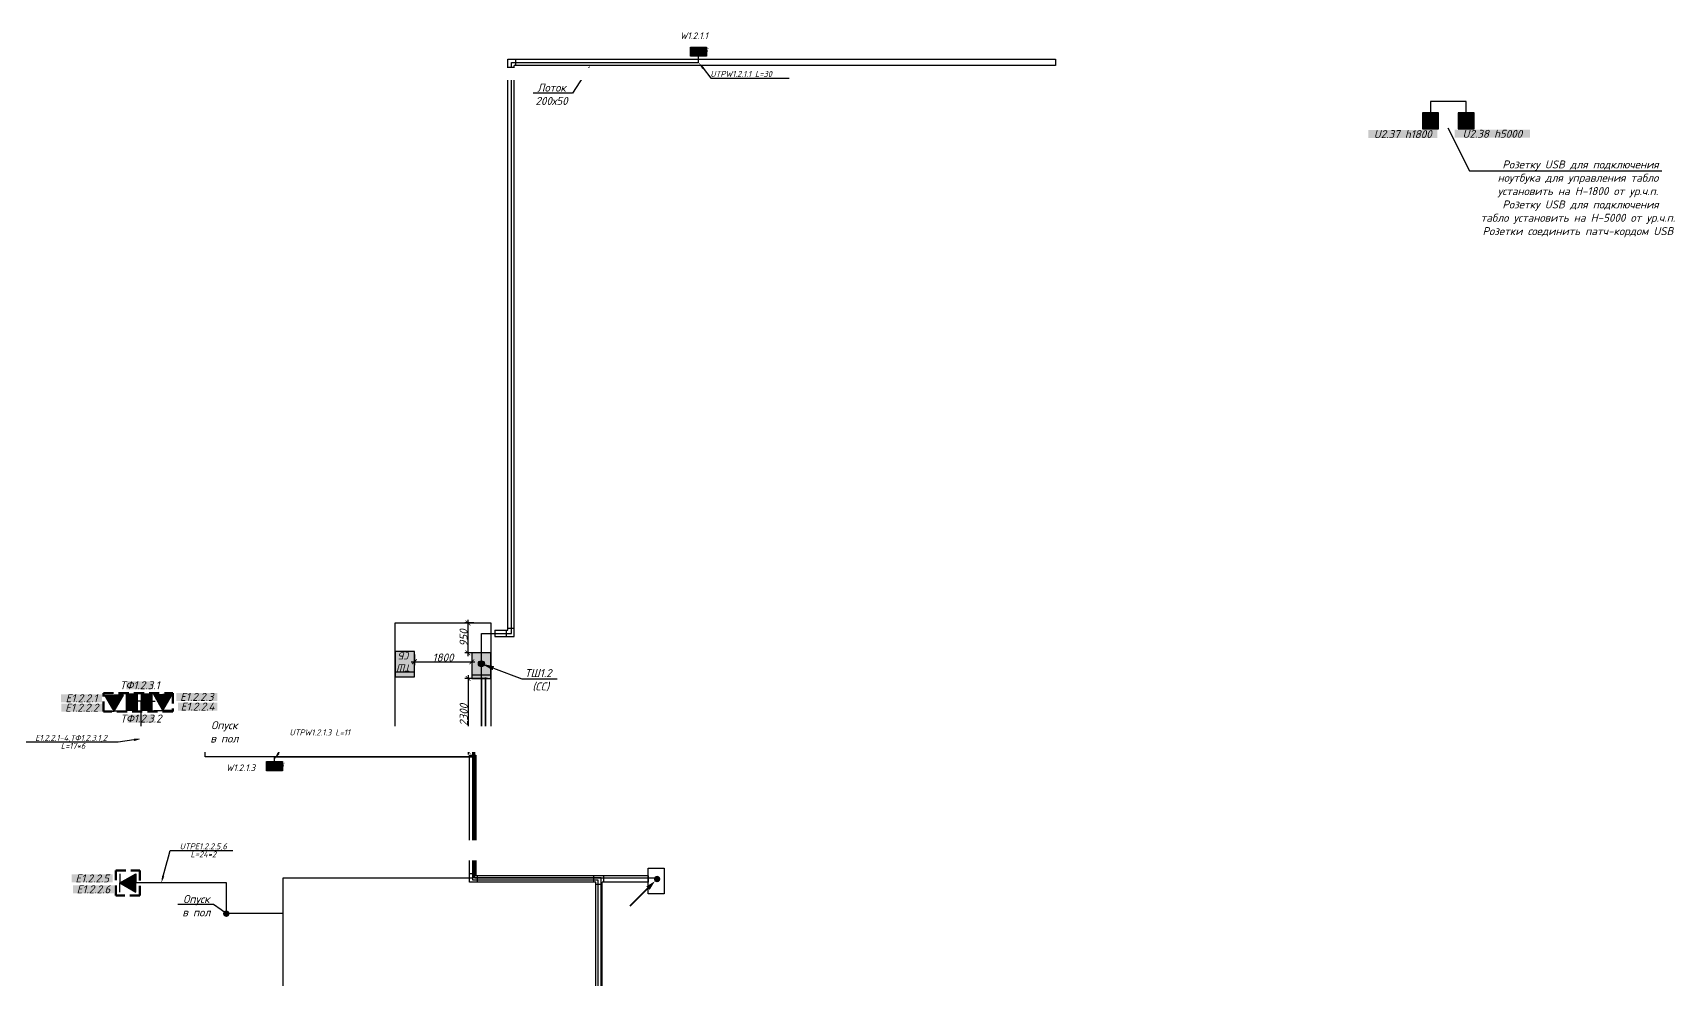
# Model space of a CAD drawing. Extents: x -260425 to 1294666, y -169889 to -2349.
# Drawn here: x 298177 to 348861, y -94385 to -64778 of the extents above; entities that cross this region are included whole.
import ezdxf
from ezdxf import colors
from ezdxf.entities.mleader import LeaderData, LeaderLine
from ezdxf.math import Vec2, Vec3

# ---------------------------------------------------------------- set-up
doc = ezdxf.new("R2010")
doc.units = 0
doc.header["$LTSCALE"] = 100
doc.set_wipeout_variables(frame=1)
doc.header["$PDMODE"] = 1
doc.header["$PDSIZE"] = 200
doc.linetypes.add('HIDDEN2', pattern=[4.7625, 3.175, -1.5875])
doc.layers.get('Defpoints').update_dxf_attribs({"color": 42})
for name, color, linetype, lineweight in [('АП_АСУ_ОсновнаяТолстая', 7, 'Continuous', 30), ('ОС', 5, 'Continuous', 30), ('СКС-РОЗЕТКИ', 7, 'Continuous', 50), ('СС_Выноски', 7, 'Continuous', 15), ('СС_СКК_Лоток', 170, 'Continuous', 30), ('СС_СКС_Кабель', 6, 'Continuous', 30), ('СС_СКС_Оборудование', 6, 'Continuous', 30), ('СС_Схема', 7, 'Continuous', 30)]:
    doc.layers.add(name, color=color, linetype=linetype, lineweight=lineweight)
doc.layers.add('СКС_UsbHDMI', color=7, linetype='Continuous', lineweight=30, true_color=0x9b9b37)
doc.styles.add('1ISOCPEUR', font='isocpeui.ttf', dxfattribs={"height": 250})
doc.styles.add('BRAZEN-txt', font='isocpeui.ttf')
doc.linetypes.add('Рабочее в трубе  _о_о_', pattern='A,5,2,[133,ltypeshp.shx,S=0.4,R=0,X=0,Y=0.75],3', length=10)
doc.dimstyles.new('BRAZEN-Размеры_осевые', dxfattribs={"dimscale": 0, "dimtxt": 350, "dimasz": 150, "dimexe": 100, "dimexo": 100, "dimgap": 70, "dimtad": 1, "dimdec": 0, "dimzin": 0, "dimdsep": 46, "dimtxsty": 'BRAZEN-txt', "dimblk": 'ARCHTICK', "dimcen": 1, "dimdle": 100, "dimadec": 0, "dimazin": 0, "dimtfac": 1, "dimtdec": 0, "dimtofl": 0, "dimtmove": 1, "dimatfit": 3, "dimfxl": 1, "dimtolj": 1, "dimtzin": 0, "dimarcsym": 0})

# ---------------------------------------------------------------- blocks, each defined once
blk = doc.blocks.new('1й этаж лоток')
at = {"layer": 'СС_СКК_Лоток'}
for p, q in [((313033, -83464), (313033, -65611)), ((313033, -65611), (330140, -65611)), ((313233, -65872), (313033, -65872)), ((330140, -65811), (313233, -65811)), ((313233, -83664), (313233, -65811)), ((313276, -65811), (313276, -65611)), ((330140, -65611), (330140, -65811)), ((312624, -83464), (313033, -83464)), ((312624, -83464), (312624, -83664)), ((312983, -83464), (312983, -83664)), ((313033, -83397), (313233, -83397)), ((312624, -83664), (313233, -83664)), ((311832, -91342), (311832, -87368)), ((311832, -87368), (312032, -87368)), ((312032, -87368), (312032, -91142)), ((312032, -91084), (311832, -91084)), ((315731, -91142), (312032, -91142)), ((312070, -91142), (312070, -91342)), ((315722, -91342), (315722, -91142)), ((317414, -91142), (315731, -91142)), ((316029, -91342), (316029, -91142)), ((317414, -91142), (317414, -91342)), ((315779, -91342), (311832, -91342)), ((315779, -105563), (315779, -91342)), ((315779, -91401), (315979, -91401)), ((315979, -105363), (315979, -91342)), ((317414, -91342), (315979, -91342)), ((315979, -105307), (315779, -105307)), ((316936, -105363), (315979, -105363)), ((316027, -105363), (316027, -105563)), ((316673, -105563), (316673, -105363)), ((316936, -111200), (316936, -105363)), ((335795, -108153), (335795, -105058)), ((335795, -105058), (335995, -105058)), ((335995, -105058), (335995, -107953)), ((316736, -105563), (315779, -105563)), ((316736, -111200), (316736, -105563)), ((316736, -105630), (316936, -105630)), ((335995, -107878), (335795, -107878)), ((341914, -107953), (335995, -107953)), ((336081, -107953), (336081, -108153)), ((341646, -108153), (341646, -107953)), ((341914, -111200), (341914, -107953)), ((341714, -108153), (335795, -108153)), ((341714, -111200), (341714, -108153)), ((341714, -108236), (341914, -108236)), ((316736, -120644), (316736, -111200)), ((355555, -111200), (316736, -111200)), ((317218, -111600), (317218, -111200)), ((320592, -111600), (320592, -111200)), ((321152, -111600), (321152, -111200)), ((325491, -111600), (325491, -111200)), ((326064, -111600), (326064, -111200)), ((355555, -111200), (355555, -111600)), ((317136, -111695), (316736, -111695)), ((320675, -111600), (317136, -111600)), ((317136, -111600), (317136, -120644)), ((320675, -112442), (320675, -111600)), ((320675, -111709), (321075, -111709)), ((325583, -111600), (321075, -111600)), ((321075, -111600), (321075, -112442)), ((325583, -111600), (325583, -112443)), ((325583, -111695), (325983, -111695)), ((355555, -111600), (325983, -111600)), ((325983, -112443), (325983, -111600)), ((321075, -112442), (320675, -112442)), ((325583, -112443), (325983, -112443)), ((317136, -120644), (316736, -120644))]:
    blk.add_line(p, q, dxfattribs=at)
blk = doc.blocks.new('*U66')
blk.add_hatch(color=256).paths.add_polyline_path([(-0.71, -0.71, 1), (0.71, 0.71, 1)])
blk.add_lwpolyline([(-0.71, -0.71, 0, 1.5, 0), (-2.83, -2.83, 2, 2, 0)], format="xyseb")
at = {"const_width": 0.5}
blk.add_lwpolyline([(-8.5, -8.5), (-2.83, -2.83)], dxfattribs=at)
blk = doc.blocks.new('USB')
at = {"true_color": 0xffffff, "transparency": 33554687}
h = blk.add_hatch(color=7, dxfattribs=at)
h.dxf.hatch_style = 1
h.paths.add_polyline_path([(500, 0), (0, 0), (0, -500), (500, -500)])
h.paths.add_polyline_path([(414, -205), (414, -296), (86, -296), (86, -205)], flags=16)
h.paths.add_polyline_path([(414, -205), (86, -205), (86, -254), (414, -254)], flags=0)
h = blk.add_hatch(color=7, dxfattribs=at)
h.dxf.hatch_style = 1
h.paths.add_polyline_path([(86, -205), (86, -254), (414, -254), (414, -205)])
at = {"true_color": 0x000000, "transparency": 33554687}
h = blk.add_hatch(color=18, dxfattribs=at)
h.dxf.hatch_style = 1
h.paths.add_polyline_path([(86, -254), (86, -296), (414, -296), (414, -254)])
at = {"color": 5, "lineweight": 30}
blk.add_lwpolyline([(500, -500), (500, 0), (0, 0), (0, -500)], close=True, dxfattribs=at)
at = {"layer": 'СС_СКС_Кабель', "color": 5}
for p, q in [((86, -205), (414, -205)), ((86, -296), (86, -205)), ((86, -254), (414, -254)), ((414, -296), (86, -296)), ((414, -205), (414, -296))]:
    blk.add_line(p, q, dxfattribs=at)
blk = doc.blocks.new('_None')
blk = doc.blocks.new('Модуль на 1 RJ')
at = {"true_color": 0xffffff}
h = blk.add_hatch(color=7, dxfattribs=at)
h.dxf.hatch_style = 1
h.paths.add_polyline_path([(0, 250), (-289, 250), (0, -250)])
at = {"color": 0, "lineweight": 30}
for p, q in [((-289, 250), (0, 250)), ((0, -250), (-289, 250)), ((0, 250), (0, -250)), ((-289, -250), (0, -250))]:
    blk.add_line(p, q, dxfattribs=at)
blk = doc.blocks.new('соед. коробка')
at = {"layer": 'ОС'}
h = blk.add_hatch(color=0, dxfattribs=at)
h.dxf.hatch_style = 1
h.paths.add_polyline_path([(93.75, 0, 1), (-93.75, 0, 1)])
at = {"layer": 'ОС', "color": 0}
blk.add_circle((0, 0), 93.75, dxfattribs=at)
at = {"layer": 'ОС', "color": 0, "style": '1ISOCPEUR'}
blk.add_attdef('ПАРАМЕТР', (-187.5, 150), '', height=112.5, dxfattribs=at)
blk = doc.blocks.new('шкаф ТШ 2')
at = {"true_color": 0xffffff, "transparency": 33554684}
h = blk.add_hatch(color=7, dxfattribs=at)
h.dxf.hatch_style = 1
h.paths.add_polyline_path([(341, 300), (-341, 300), (-341, -300), (341, -300)])
h.paths.add_polyline_path([(-341, 300), (-459, 300), (-459, -300), (-341, -300)])
at = {"layer": 'СС_СКС_Оборудование', "color": 180}
blk.add_line((-341, 300), (-341, -300), dxfattribs=at)
blk.add_lwpolyline([(341, 300), (-459, 300), (-459, -300), (341, -300)], close=True, dxfattribs=at)
at = {"layer": 'СС_СКС_Кабель', "rotation": 180}
blk.add_blockref('соед. коробка', (0, 0), dxfattribs=at)
blk = doc.blocks.new('ТШ СБ 2')
at = {"true_color": 0xffffff, "transparency": 33554684}
h = blk.add_hatch(color=7, dxfattribs=at)
h.dxf.hatch_style = 1
h.paths.add_polyline_path([(300, 327), (-300, 327), (-300, -327), (300, -327)])
h.paths.add_polyline_path([(300, 473), (-300, 473), (-300, 327), (300, 327)])
at = {"layer": 'СС_СКС_Оборудование', "color": 7}
blk.add_line((-300, 327), (300, 327), dxfattribs=at)
blk.add_lwpolyline([(-300, 473), (-300, -327), (300, -327), (300, 473)], close=True, dxfattribs=at)
at = {"insert": (0, 0), "char_height": 225, "attachment_point": 5, "style": '1ISOCPEUR'}
blk.add_mtext_dynamic_manual_height_columns('ТШ СБ', width=2.5, gutter_width=12.5, heights=[0], dxfattribs=at)
blk = doc.blocks.new('_ArchTick')
at = {"color": 0, "linetype": 'ByBlock', "const_width": 0.15}
blk.add_lwpolyline([(-0.5, -0.5), (0.5, 0.5)], dxfattribs=at)
blk = doc.blocks.new('*D134')
at = {"layer": 'Defpoints', "color": 0, "transparency": 16777216}
for p in [(310110, -84127), (311904, -84172), (311904, -84452)]:
    blk.add_point(p, dxfattribs=at)
at = {"layer": 'СС_СКК_Лоток', "color": 0, "linetype": 'Continuous', "lineweight": -2, "transparency": 16777216}
for p, q in [((310010, -84452), (312004, -84452)), ((310110, -84227), (310110, -84552)), ((311904, -84272), (311904, -84552))]:
    blk.add_line(p, q, dxfattribs=at)
at = {"layer": 'СС_СКК_Лоток', "color": 0, "lineweight": -2, "transparency": 16777216, "xscale": 150, "yscale": 150, "zscale": 150, "rotation": 180}
blk.add_blockref('_ArchTick', (310110, -84452), dxfattribs=at)
at = {"layer": 'СС_СКК_Лоток', "color": 0, "lineweight": -2, "transparency": 16777216, "xscale": 150, "yscale": 150, "zscale": 150}
blk.add_blockref('_ArchTick', (311904, -84452), dxfattribs=at)
at = {"layer": 'СС_СКК_Лоток', "color": 0, "lineweight": 0, "transparency": 16777216, "insert": (311007, -84317), "char_height": 250, "width": 731.08, "attachment_point": 5, "style": '1ISOCPEUR'}
blk.add_mtext('\\A1;1800', dxfattribs=at)
blk = doc.blocks.new('*D135')
at = {"layer": 'Defpoints', "color": 0, "transparency": 16777216}
for p in [(312064, -83238), (311783, -84172), (312145, -84172)]:
    blk.add_point(p, dxfattribs=at)
at = {"layer": 'СС_СКК_Лоток', "color": 0, "linetype": 'Continuous', "lineweight": -2, "transparency": 16777216}
for p, q in [((311964, -83238), (311683, -83238)), ((311783, -83138), (311783, -84272)), ((312045, -84172), (311683, -84172))]:
    blk.add_line(p, q, dxfattribs=at)
at = {"layer": 'СС_СКК_Лоток', "color": 0, "lineweight": -2, "transparency": 16777216, "xscale": 150, "yscale": 150, "zscale": 150}
for p, rotation in [((311783, -83238), 90), ((311783, -84172), 270)]:
    blk.add_blockref('_ArchTick', p, dxfattribs=dict(at, rotation=rotation))
at = {"layer": 'СС_СКК_Лоток', "color": 0, "lineweight": 0, "transparency": 16777216, "insert": (311648, -83705), "char_height": 250, "width": 731.08, "attachment_point": 5, "rotation": 90, "style": '1ISOCPEUR'}
blk.add_mtext('\\A1;950', dxfattribs=at)
blk = doc.blocks.new('*D136')
at = {"layer": 'Defpoints', "color": 0, "transparency": 16777216}
for p in [(312500, -84972), (311787, -87248), (312504, -87248)]:
    blk.add_point(p, dxfattribs=at)
at = {"layer": 'СС_СКК_Лоток', "color": 0, "linetype": 'Continuous', "lineweight": -2, "transparency": 16777216}
for p, q in [((312400, -84972), (311687, -84972)), ((311787, -84872), (311787, -87348)), ((312404, -87248), (311687, -87248))]:
    blk.add_line(p, q, dxfattribs=at)
at = {"layer": 'СС_СКК_Лоток', "color": 0, "lineweight": -2, "transparency": 16777216, "xscale": 150, "yscale": 150, "zscale": 150}
for p, rotation in [((311787, -84972), 90), ((311787, -87248), 270)]:
    blk.add_blockref('_ArchTick', p, dxfattribs=dict(at, rotation=rotation))
at = {"layer": 'СС_СКК_Лоток', "color": 0, "lineweight": 0, "transparency": 16777216, "insert": (311652, -86110), "char_height": 250, "width": 731.08, "attachment_point": 5, "rotation": 90, "style": '1ISOCPEUR'}
blk.add_mtext('\\A1;2300', dxfattribs=at)
blk = doc.blocks.new('_Dot')
at = {"color": 0, "linetype": 'ByBlock', "lineweight": -2}
blk.add_line((-0.5, 0), (-1, 0), dxfattribs=at)
at = {"color": 0, "linetype": 'ByBlock', "const_width": 0.5}
blk.add_lwpolyline([(-0.25, 0, 1), (0.25, 0, 1)], format="xyb", close=True, dxfattribs=at)
blk = doc.blocks.new('*U123')
at = {"true_color": 0xffffff, "transparency": 33554687}
h = blk.add_hatch(color=7, dxfattribs=at)
h.dxf.hatch_style = 1
h.paths.add_polyline_path([(0, 338), (0, 0), (599, 0), (599, 338)])
at = {"color": 0}
blk.add_lwpolyline([(0, 338), (599, 338), (599, 0), (0, 0)], close=True, dxfattribs=at)
at = {"color": 0, "insert": (13, 300), "char_height": 250, "attachment_point": 1, "style": '1ISOCPEUR'}
blk.add_mtext_dynamic_manual_height_columns('WiFi', width=599, gutter_width=1250, heights=[0], dxfattribs=at)
at = {"color": 18, "true_color": 0x000000, "style": '1ISOCPEUR'}
blk.add_attdef('НАЗВАНИЕ', (-399, 639), '', height=250, dxfattribs=at)
blk = doc.blocks.new('панель приема видеодомофона')
blk.add_wipeout([(0, 10), (7, 10), (7, 0), (0, 0)])
at = {"true_color": 0xffffff, "transparency": 33554687}
h = blk.add_hatch(color=7, dxfattribs=at)
h.dxf.hatch_style = 1
h.paths.add_polyline_path([(7, 10), (3.5, 10), (0, 10), (0, 5), (0, 0), (3.5, 0), (7, 0), (7, 5)])
h.paths.add_polyline_path([(3.1, 8.8), (3.1, 1.7), (0.8, 1.7), (0.8, 8.8)], flags=16)
h.paths.add_polyline_path([(3.6, 8.8), (6.6, 8.8), (6.6, 5.6), (3.6, 5.6)], flags=16)
h.paths.add_polyline_path([(4.5, 4.2, -1), (4, 4.2, -1)], flags=16)
h.paths.add_polyline_path([(5.4, 4.2, -1), (4.9, 4.2, -1)], flags=16)
h.paths.add_polyline_path([(6.4, 4.2, -1), (5.8, 4.2, -1)], flags=16)
h.paths.add_polyline_path([(4.5, 3.2, -1), (4, 3.2, -1)], flags=16)
h.paths.add_polyline_path([(5.4, 3.2, -1), (4.9, 3.2, -1)], flags=16)
h.paths.add_polyline_path([(6.4, 3.2, -1), (5.8, 3.2, -1)], flags=16)
h.paths.add_polyline_path([(4.5, 2.2, -1), (4, 2.2, -1)], flags=16)
h.paths.add_polyline_path([(5.4, 2.2, -1), (4.9, 2.2, -1)], flags=16)
h.paths.add_polyline_path([(6.4, 2.2, -1), (5.8, 2.2, -1)], flags=16)
h = blk.add_hatch(color=7, dxfattribs=at)
h.dxf.hatch_style = 1
h.paths.add_polyline_path([(3.1, 8.8), (0.8, 8.8), (0.8, 1.7), (3.1, 1.7)])
h.paths.add_polyline_path([(6.6, 8.8), (3.6, 8.8), (3.6, 5.6), (6.6, 5.6)])
h = blk.add_hatch(color=0)
h.dxf.hatch_style = 1
h.paths.add_polyline_path([(4, 4.2, 1), (4.5, 4.2, 1)])
h = blk.add_hatch(color=0)
h.dxf.hatch_style = 1
h.paths.add_polyline_path([(4, 3.2, 1), (4.5, 3.2, 1)])
h = blk.add_hatch(color=0)
h.dxf.hatch_style = 1
h.paths.add_polyline_path([(4, 2.2, 1), (4.5, 2.2, 1)])
h = blk.add_hatch(color=0)
h.dxf.hatch_style = 1
h.paths.add_polyline_path([(4.9, 4.2, 1), (5.4, 4.2, 1)])
h = blk.add_hatch(color=0)
h.dxf.hatch_style = 1
h.paths.add_polyline_path([(4.9, 3.2, 1), (5.4, 3.2, 1)])
h = blk.add_hatch(color=0)
h.dxf.hatch_style = 1
h.paths.add_polyline_path([(4.9, 2.2, 1), (5.4, 2.2, 1)])
h = blk.add_hatch(color=0)
h.dxf.hatch_style = 1
h.paths.add_polyline_path([(5.8, 4.2, 1), (6.4, 4.2, 1)])
h = blk.add_hatch(color=0)
h.dxf.hatch_style = 1
h.paths.add_polyline_path([(5.8, 3.2, 1), (6.4, 3.2, 1)])
h = blk.add_hatch(color=0)
h.dxf.hatch_style = 1
h.paths.add_polyline_path([(5.8, 2.2, 1), (6.4, 2.2, 1)])
at = {"color": 0, "lineweight": 30}
blk.add_lwpolyline([(0, 0), (3.5, 0), (7, 0), (7, 5), (7, 10), (3.5, 10), (0, 10), (0, 5)], close=True, dxfattribs=at)
at = {"color": 0}
for points in [[(0.8, 1.7), (3.1, 1.7), (3.1, 8.8), (0.8, 8.8)], [(3.6, 8.8), (6.6, 8.8), (6.6, 5.6), (3.6, 5.6)]]:
    blk.add_lwpolyline(points, close=True, dxfattribs=at)
for centre in [(4.3, 4.2), (4.3, 3.2), (4.3, 2.2), (5.2, 4.2), (5.2, 3.2), (5.2, 2.2), (6.1, 4.2), (6.1, 3.2), (6.1, 2.2)]:
    blk.add_circle(centre, 0.266, dxfattribs=at)
blk = doc.blocks.new('*U128')
at = {"true_color": 0xffffff, "transparency": 33554687}
h = blk.add_hatch(color=7, dxfattribs=at)
h.dxf.hatch_style = 1
h.paths.add_polyline_path([(0, 338), (0, 0), (599, 0), (599, 338)])
at = {"color": 0}
blk.add_lwpolyline([(0, 338), (599, 338), (599, 0), (0, 0)], close=True, dxfattribs=at)
at = {"color": 0, "insert": (13, 300), "char_height": 250, "attachment_point": 1, "style": '1ISOCPEUR'}
blk.add_mtext_dynamic_manual_height_columns('WiFi', width=599, gutter_width=1250, heights=[0], dxfattribs=at)
at = {"color": 18, "true_color": 0x000000, "style": '1ISOCPEUR'}
blk.add_attdef('НАЗВАНИЕ', (-1523, -16), '', height=250, dxfattribs=at)

msp = doc.modelspace()

# ---------------------------------------------------------------- linework, layer by layer
at = {"layer": 'СКС-РОЗЕТКИ', "color": 7, "linetype": 'HIDDEN2'}
for points in [[(300393.3, -85435.9), (302561.8, -85435.9), (302561.8, -86009.4), (300393.3, -86009.4)], [(300778.3, -91756.8), (300778.3, -90975.5), (301534.9, -90975.5), (301534.9, -91756.8)]]:
    msp.add_lwpolyline(points, close=True, dxfattribs=at)
at = {"layer": 'СКС_UsbHDMI', "linetype": 'Рабочее в трубе  _о_о_'}
msp.add_lwpolyline([(342978.7, -67287.5), (342978.7, -66934.9), (341863.7, -66934.9), (341863.7, -67287.5)], dxfattribs=at)
at = {"layer": 'СС_СКК_Лоток', "color": 7}
for points in [[(309509.5, -83237.5), (312503.7, -83237.5), (312503.7, -87247.5), (309525.4, -87247.5), (309509.5, -87247.5), (309509.5, -83237.5)], [(317414.2, -90902.5), (317913.7, -90902.5), (317913.7, -91702.5), (317414.2, -91702.5), (317414.2, -90902.5)]]:
    msp.add_lwpolyline(points, dxfattribs=at)
at = {"layer": 'СС_СКС_Кабель'}
for points in [[(312203.7, -84937.5), (312203.7, -87154.5), (311932.2, -87154.5), (311932.2, -87425.2), (303571, -87425.2), (303571, -87157), (303260.4, -87157)], [(312203.7, -84937.5), (312203.7, -87154.5), (311932.2, -87154.5), (311932.2, -91210.6), (306002, -91210.6), (306002, -96951.6), (304234.4, -96951.6)], [(312203.7, -84937.5), (312203.7, -87154.5), (311932.2, -87154.5), (311932.2, -91210.6), (306002, -91210.6), (306002, -92324.9), (304234.4, -92324.9)]]:
    msp.add_lwpolyline(points, dxfattribs=at)
at = {"layer": 'СС_СКС_Кабель', "linetype": 'Рабочее в трубе  _о_о_', "ltscale": 100}
for points in [[(303260.4, -87157), (301572.8, -87157), (301572.8, -85677.6), (301275.6, -85677.6)], [(303260.4, -87157), (301572.8, -87157), (301572.8, -85677.6), (302010.4, -85677.6)], [(304243.8, -92324.9), (304243.8, -91366.1), (301156.6, -91366.1)]]:
    msp.add_lwpolyline(points, dxfattribs=at)
at = {"layer": 'СС_Схема', "color": 3}
for points in [[(320185.8, -113387.1), (320874.6, -113387.1), (320874.6, -111399.2), (316872.1, -111399.2), (316872.1, -105446.2), (315945.3, -105446.2), (315945.3, -91202.7), (311994.2, -91202.7), (311994.2, -87209.2), (312328.9, -87209.2), (312328.9, -84937.5)], [(312328.9, -84937.5), (312328.9, -87209.2), (311994.2, -87209.2), (311994.2, -91202.7), (317742.7, -91202.7)]]:
    msp.add_lwpolyline(points, dxfattribs=at)

# ---------------------------------------------------------------- block references
for name, p in [('1й этаж лоток', (0, 0)), ('USB', (341613.7, -67287.5)), ('USB', (342728.7, -67287.5)), ('Модуль на 1 RJ', (300731.5, -85741.6)), ('Модуль на 1 RJ', (302253.9, -85726.8))]:
    msp.add_blockref(name, p)
for name, p, rotation in [('ТШ СБ 2', (309809.5, -84453.7), 180), ('шкаф ТШ 2', (312203.7, -84513.2), 89.99999999999999), ('Модуль на 1 RJ', (301156.6, -91366.1), 270)]:
    msp.add_blockref(name, p, dxfattribs=dict(rotation=rotation))
at = {"xscale": -1}
for p in [(300731.5, -85741.6), (302253.9, -85726.8)]:
    msp.add_blockref('Модуль на 1 RJ', p, dxfattribs=at)
at = {"xscale": -1, "rotation": 270}
msp.add_blockref('Модуль на 1 RJ', (301156.6, -91366.1), dxfattribs=at)
at = {"layer": 'СС_СКК_Лоток', "color": 7, "xscale": 100, "yscale": 100, "zscale": 100}
msp.add_blockref('*U66', (317694.7, -91242.2), dxfattribs=at)
at = {"layer": 'СС_СКС_Оборудование', "color": 30, "xscale": 0.8347245409015025, "yscale": 0.8347245409015025, "zscale": 0.8347245409015025}
for name, p, values in [('*U123', (318740.7, -65519.6), {'НАЗВАНИЕ': 'W1.2.1.1'}), ('*U128', (305493.7, -87855), {'НАЗВАНИЕ': 'W1.2.1.3'})]:
    msp.add_blockref(name, p, dxfattribs=at).add_auto_attribs(values)

# ---------------------------------------------------------------- texts
at = {"layer": 'СС_СКС_Оборудование', "color": 18, "true_color": 0x000000, "char_height": 250, "attachment_point": 5, "style": '1ISOCPEUR', "bg_fill": 1, "box_fill_scale": 1, "bg_fill_color": 7, "bg_fill_true_color": 16777215, "bg_fill_transparency": 0}
for s, width, insert in [('U2.37 h1800', 2161.765, (340993.7, -67957.6)), ('U2.38 h5000', 2356.835, (343793.1, -67947.4, 0)), ('ТФ1.2.3.1', 835.439, (301529.4, -85184.4)), ('E1.2.2.1', 1280.189, (299710.7, -85591.3, -122.6)), ('E1.2.2.3', 1280.189, (303313.2, -85548.7, -122.6)), ('E1.2.2.2', 1280.189, (299719.7, -85885.5)), ('ТФ1.2.3.2', 835.439, (301565.7, -86225.1)), ('E1.2.2.4', 1233.516, (303338.1, -85851.7, -122.6)), ('E1.2.2.5', 1280.189, (300046.4, -91223.1, 0)), ('E1.2.2.6', 1280.189, (300084.4, -91563.2, 0))]:
    msp.add_mtext_dynamic_manual_height_columns(s, width=width, gutter_width=1250, heights=[0], dxfattribs=dict(at, insert=insert))

# ---------------------------------------------------------------- dimensions: what is measured, and where the dimension line sits
at = {"layer": 'СС_СКК_Лоток', "color": 7, "lineweight": 0}
for base, p1, p2, angle, picture, middle in [((311783.1966, -84171.9634), (312064.3768, -83237.5087), (312144.579, -84171.9634), 270, '*D135', (311648.1966, -83704.736)), ((311903.7, -84452), (310109.5, -84126.6), (311903.7, -84172), 180, '*D134', (311006.6, -84317)), ((311786.9466, -87247.5087), (312499.9129, -84971.9634), (312503.6629, -87247.5087), 270, '*D136', (311651.9466, -86109.736))]:
    dim = msp.add_linear_dim(base=base, p1=p1, p2=p2, angle=angle, dimstyle='BRAZEN-Размеры_осевые', override={"dimscale": 1, "dimtxt": 250, "dimgap": 10, "dimrnd": 50, "dimtxsty": '1ISOCPEUR'}, dxfattribs=at)
    dim.commit()
    dim.dimension.update_dxf_attribs({"geometry": picture, "text_midpoint": middle})

# ---------------------------------------------------------------- leaders
ml = msp.add_multileader_mtext('Standard', dxfattribs=at)
ml.set_content('Лоток\\P200х50', color=7, style='1ISOCPEUR')
ml.set_leader_properties()
ml.build(insert=Vec2(0, 0))
ml.multileader.update_dxf_attribs({"text_left_attachment_type": 6, "text_right_attachment_type": 6, "dogleg_length": 100, "arrow_head_size": 400})
ctx = ml.context
ctx.base_point, ctx.char_height, ctx.arrow_head_size, ctx.landing_gap_size, ctx.plane_origin = Vec3(313842.6, -66678.5), 250, 400, 0, Vec3(319530, -68825)
ctx.left_attachment, ctx.right_attachment, ctx.text_align_type = 6, 6, 1
notes = []
notes.append((ctx, [(0, (1, 1, 0), (315051.7, -66678.5), (-1, 0), 100, [(0, [(315606.7, -65810.5)], 0, [])])]))
ctx.mtext.insert, ctx.mtext.width, ctx.mtext.alignment, ctx.mtext.flow_direction = Vec3(314397.2, -66378.5), 2467.274, 2, 5
ml = msp.add_multileader_mtext('Standard', dxfattribs=at)
ml.set_content('Опуск\\Pв пол', color=7, style='1ISOCPEUR')
ml.set_leader_properties()
ml.set_arrow_properties(name='DOT')
ml.build(insert=Vec2(0, 0))
ml.multileader.update_dxf_attribs({"text_left_attachment_type": 6, "text_right_attachment_type": 6, "dogleg_length": 100, "arrow_head_size": 200})
ctx = ml.context
ctx.base_point, ctx.char_height, ctx.arrow_head_size, ctx.landing_gap_size, ctx.plane_origin = Vec3(303733.4, -86609.2), 250, 200, 0, Vec3(311479.9, -89424.4)
ctx.left_attachment, ctx.right_attachment, ctx.text_align_type = 6, 6, 1
notes.append((ctx, [(1, (1, 1, 0), (303633.4, -86609.2), (1, 0), 100, [(0, [(303260.4, -87157)], 0, [])])]))
ctx.mtext.insert, ctx.mtext.width, ctx.mtext.alignment, ctx.mtext.flow_direction = Vec3(304172.8, -86309.2), 2467.274, 2, 5
ml = msp.add_multileader_mtext('Standard', dxfattribs=at)
ml.set_content('Опуск\\Pв пол', color=7, style='1ISOCPEUR')
ml.set_leader_properties()
ml.set_arrow_properties(name='DOT')
ml.build(insert=Vec2(0, 0))
ml.multileader.update_dxf_attribs({"text_left_attachment_type": 6, "text_right_attachment_type": 6, "dogleg_length": 100, "arrow_head_size": 200})
ctx = ml.context
ctx.base_point, ctx.char_height, ctx.arrow_head_size, ctx.landing_gap_size, ctx.plane_origin = Vec3(302858.9, -92042.6), 250, 200, 0, Vec3(312453.9, -94592.3)
ctx.left_attachment, ctx.right_attachment, ctx.text_align_type = 6, 6, 1
notes.append((ctx, [(0, (1, 1, 0), (303837.7, -92042.6), (-1, 0), 100, [(0, [(304234.4, -92324.9)], 0, [])])]))
ctx.mtext.insert, ctx.mtext.width, ctx.mtext.alignment, ctx.mtext.flow_direction = Vec3(303298.3, -91742.6), 2467.274, 2, 5
at = {"layer": 'СС_СКС_Кабель', "color": 7, "lineweight": 0}
ml = msp.add_multileader_mtext('Standard', dxfattribs=at)
ml.set_content(' Розетку USB для подключения \\Pноутбука для управления табло\\Pустановить на Н-1800 от ур.ч.п.\\P Розетку USB для подключения \\Pтабло установить на Н-5000 от ур.ч.п.\\PРозетки соединить патч-кордом USB ', color=7, style='1ISOCPEUR')
ml.set_leader_properties()
ml.set_arrow_properties(name='NONE')
ml.build(insert=Vec2(0, 0))
ml.multileader.update_dxf_attribs({"text_left_attachment_type": 6, "text_right_attachment_type": 6, "dogleg_length": 100, "arrow_head_size": 400})
ctx = ml.context
ctx.base_point, ctx.char_height, ctx.arrow_head_size, ctx.landing_gap_size, ctx.plane_origin = Vec3(343181, -69105.2, -0.5), 250, 400, 0, Vec3(352947.1, -70608, -0.5)
ctx.left_attachment, ctx.right_attachment, ctx.text_align_type = 6, 6, 1
notes.append((ctx, [(1, (1, 1, 0), (343081, -69105.2, -0.5), (1, 0), 100, [(0, [(342399.2, -67760.1, -0.5)], 0, [])])]))
ctx.mtext.insert, ctx.mtext.width, ctx.mtext.alignment, ctx.mtext.flow_direction = Vec3(346467.2, -68780.2, -0.5), 10234.664, 2, 5
for ctx, leaders in notes:
    for number, flags, end, landing, length, lines in leaders:
        leader = LeaderData()
        leader.index, (leader.has_last_leader_line, leader.has_dogleg_vector, leader.attachment_direction) = number, flags
        leader.last_leader_point, leader.dogleg_vector, leader.dogleg_length = Vec3(end), Vec3(landing), length
        for number, points, colour, breaks in lines:
            line = LeaderLine()
            line.index, line.vertices, line.color, line.breaks = number, Vec3.list(points), colors.encode_raw_color(colour), breaks
            leader.lines.append(line)
        ctx.leaders.append(leader)

# ---------------------------------------------------------------- next in the draw order: block references
at = {"layer": 'АП_АСУ_ОсновнаяТолстая', "xscale": 50.00000000000039, "yscale": 50.00000000000039, "zscale": 50.00000000000039}
msp.add_blockref('панель приема видеодомофона', (301104.8, -85959.3), dxfattribs=at)

# ---------------------------------------------------------------- next in the draw order: leaders
at = {"layer": 'СС_СКК_Лоток', "color": 7, "lineweight": 0}
ml = msp.add_multileader_mtext('Standard', dxfattribs=at)
ml.set_content('ТШ1.2\\P (СС)', color=7, style='1ISOCPEUR')
ml.set_leader_properties()
ml.build(insert=Vec2(0, 0))
ml.multileader.update_dxf_attribs({"text_left_attachment_type": 6, "text_right_attachment_type": 6, "dogleg_length": 100, "arrow_head_size": 400})
ctx = ml.context
ctx.base_point, ctx.char_height, ctx.arrow_head_size, ctx.landing_gap_size, ctx.plane_origin = Vec3(313566.3, -84979.9), 250, 400, 0, Vec3(317252.5, -86530.7)
ctx.left_attachment, ctx.right_attachment, ctx.text_align_type = 6, 6, 1
notes = []
notes.append((ctx, [(1, (1, 1, 0), (313466.3, -84979.9), (1, 0), 100, [(0, [(312203.7, -84513.2)], 0, [])])]))
ctx.mtext.insert, ctx.mtext.width, ctx.mtext.alignment, ctx.mtext.flow_direction = Vec3(313980.2, -84679.9), 991.237, 2, 5
ctx.mtext.has_bg_fill, ctx.mtext.bg_color, ctx.mtext.bg_scale_factor, ctx.mtext.bg_transparency, ctx.mtext.use_window_bg_color = 1, -1027028792, 1.5, 0, 1
for ctx, leaders in notes:
    for number, flags, end, landing, length, lines in leaders:
        leader = LeaderData()
        leader.index, (leader.has_last_leader_line, leader.has_dogleg_vector, leader.attachment_direction) = number, flags
        leader.last_leader_point, leader.dogleg_vector, leader.dogleg_length = Vec3(end), Vec3(landing), length
        for number, points, colour, breaks in lines:
            line = LeaderLine()
            line.index, line.vertices, line.color, line.breaks = number, Vec3.list(points), colors.encode_raw_color(colour), breaks
            leader.lines.append(line)
        ctx.leaders.append(leader)

# ---------------------------------------------------------------- next in the draw order: linework, layer by layer
at = {"layer": 'СС_СКС_Кабель'}
msp.add_lwpolyline([(312203.7, -84972), (312203.7, -83563.5), (313143.5, -83563.5), (313143.5, -65719.8), (318992.9, -65719.8), (318990.7, -65519.6)], dxfattribs=at)
at = {"layer": 'СС_СКС_Кабель', "color": 6, "ltscale": 100}
for points in [[(305743.7, -87572.8), (305743.7, -87425.2), (311932.2, -87425.2), (311932.2, -87154.5), (312203.7, -87154.5), (312203.7, -84513.2)], [(313064.1, -96018.3), (315850.6, -96018.3), (315850.6, -91273.8), (311932.2, -91273.8), (311932.2, -87154.5), (312203.7, -87154.5), (312203.7, -84513.2)]]:
    msp.add_lwpolyline(points, dxfattribs=at)

# ---------------------------------------------------------------- next in the draw order: block references
at = {"layer": 'АП_АСУ_ОсновнаяТолстая', "xscale": 50.00000000000039, "yscale": 50.00000000000039, "zscale": 50.00000000000039}
msp.add_blockref('панель приема видеодомофона', (301572.8, -85959.3), dxfattribs=at)

# ---------------------------------------------------------------- next in the draw order: leaders
at = {"layer": 'СС_Выноски', "color": 7}
ml = msp.add_multileader_mtext('Standard', dxfattribs=at)
ml.set_content('{\\C256;UTP\\C256;\\c0;W1.2.1.1\\C256; L=30}', color=7, style='1ISOCPEUR')
ml.set_leader_properties(lineweight=25)
ml.build(insert=Vec2(0, 0))
ml.multileader.update_dxf_attribs({"text_left_attachment_type": 6, "text_right_attachment_type": 6, "dogleg_length": 150, "arrow_head_size": 225, "scale": 75})
ctx = ml.context
ctx.base_point, ctx.scale, ctx.char_height, ctx.arrow_head_size, ctx.landing_gap_size, ctx.plane_origin = Vec3(319525, -66206.6), 75, 187.5, 225, 150, Vec3(347678.1, -71545.3)
ctx.left_attachment, ctx.right_attachment, ctx.text_align_type = 6, 6, 1
notes = []
notes.append((ctx, [(0, (1, 1, 0), (319375, -66206.6), (1, 0), 150, [(1, [(318992.9, -65719.8)], 0, [])])]))
ctx.mtext.insert, ctx.mtext.width, ctx.mtext.defined_height, ctx.mtext.alignment, ctx.mtext.line_spacing_factor, ctx.mtext.flow_direction = Vec3(320321.3, -65981.6), 1275.918, 428.7, 2, 0.8, 5
ctx.mtext.has_bg_fill, ctx.mtext.bg_color, ctx.mtext.bg_scale_factor, ctx.mtext.bg_transparency, ctx.mtext.use_window_bg_color = 1, -1027028792, 1.5, 0, 1
ml = msp.add_multileader_mtext('Standard', dxfattribs=at)
ml.set_content('{\\C256;UTP\\C256;\\c0;W1.2.1.3\\C256; L=11}', color=7, style='1ISOCPEUR')
ml.set_leader_properties(lineweight=25)
ml.build(insert=Vec2(0, 0))
ml.multileader.update_dxf_attribs({"text_left_attachment_type": 6, "text_right_attachment_type": 6, "dogleg_length": 150, "arrow_head_size": 225, "scale": 75})
ctx = ml.context
ctx.base_point, ctx.scale, ctx.char_height, ctx.arrow_head_size, ctx.landing_gap_size, ctx.plane_origin = Vec3(306341.7, -86791.1), 75, 187.5, 225, 150, Vec3(334428.9, -93324.5)
ctx.left_attachment, ctx.right_attachment, ctx.text_align_type = 6, 6, 1
notes.append((ctx, [(0, (1, 1, 0), (306191.7, -86791.1), (1, 0), 150, [(1, [(305743.7, -87499)], 0, [])])]))
ctx.mtext.insert, ctx.mtext.width, ctx.mtext.defined_height, ctx.mtext.alignment, ctx.mtext.line_spacing_factor, ctx.mtext.flow_direction = Vec3(307153.1, -86566.1), 1275.918, 428.7, 2, 0.8, 5
ctx.mtext.has_bg_fill, ctx.mtext.bg_color, ctx.mtext.bg_scale_factor, ctx.mtext.bg_transparency, ctx.mtext.use_window_bg_color = 1, -1027028792, 1.5, 0, 1
ml = msp.add_multileader_mtext('Standard', dxfattribs=at)
ml.set_content('{\\C256;UTP\\C256;\\c0;E1.2.2.5,6^J\\C256;L=24*2}', color=7, style='1ISOCPEUR')
ml.set_leader_properties(lineweight=25)
ml.build(insert=Vec2(0, 0))
ml.multileader.update_dxf_attribs({"text_left_attachment_type": 6, "text_right_attachment_type": 6, "dogleg_length": 150, "arrow_head_size": 225, "scale": 75})
ctx = ml.context
ctx.base_point, ctx.scale, ctx.char_height, ctx.arrow_head_size, ctx.landing_gap_size, ctx.plane_origin = Vec3(302626.6, -90351.2), 75, 187.5, 225, 150, Vec3(330483.8, -97081.3)
ctx.left_attachment, ctx.right_attachment, ctx.text_align_type = 6, 6, 1
notes.append((ctx, [(0, (1, 1, 0), (302476.6, -90351.2), (1, 0), 150, [(1, [(302204, -91366.1)], 0, [])])]))
ctx.mtext.insert, ctx.mtext.width, ctx.mtext.defined_height, ctx.mtext.alignment, ctx.mtext.line_spacing_factor, ctx.mtext.flow_direction = Vec3(303515.1, -90126.2), 1275.918, 428.7, 2, 0.8, 5
ctx.mtext.has_bg_fill, ctx.mtext.bg_color, ctx.mtext.bg_scale_factor, ctx.mtext.bg_transparency, ctx.mtext.use_window_bg_color = 1, -1027028792, 1.5, 0, 1
for ctx, leaders in notes:
    for number, flags, end, landing, length, lines in leaders:
        leader = LeaderData()
        leader.index, (leader.has_last_leader_line, leader.has_dogleg_vector, leader.attachment_direction) = number, flags
        leader.last_leader_point, leader.dogleg_vector, leader.dogleg_length = Vec3(end), Vec3(landing), length
        for number, points, colour, breaks in lines:
            line = LeaderLine()
            line.index, line.vertices, line.color, line.breaks = number, Vec3.list(points), colors.encode_raw_color(colour), breaks
            leader.lines.append(line)
        ctx.leaders.append(leader)

# ---------------------------------------------------------------- next in the draw order: leaders
ml = msp.add_multileader_mtext('Standard', dxfattribs=at)
ml.set_content('{\\C256;\\c0;E1.2.2.1-4,ТФ1.2.3.1,2 \\P\\C256; L=17*6}', color=7, style='1ISOCPEUR')
ml.set_leader_properties(lineweight=25)
ml.build(insert=Vec2(0, 0))
ml.multileader.update_dxf_attribs({"text_left_attachment_type": 6, "text_right_attachment_type": 6, "dogleg_length": 150, "arrow_head_size": 225, "scale": 75})
ctx = ml.context
ctx.base_point, ctx.scale, ctx.char_height, ctx.arrow_head_size, ctx.landing_gap_size, ctx.plane_origin = Vec3(298065.3, -86960.5), 75, 187.5, 225, 150, Vec3(330258.1, -92686.2)
ctx.left_attachment, ctx.right_attachment, ctx.text_align_type = 6, 6, 1
notes = []
notes.append((ctx, [(1, (1, 1, 0), (300853.1, -86960.5), (-1, 0), 150, [(1, [(301572.8, -86860.8)], 0, [])])]))
ctx.mtext.insert, ctx.mtext.width, ctx.mtext.defined_height, ctx.mtext.alignment, ctx.mtext.line_spacing_factor, ctx.mtext.flow_direction = Vec3(299384.2, -86735.5), 1275.918, 428.7, 2, 0.8, 5
ctx.mtext.has_bg_fill, ctx.mtext.bg_color, ctx.mtext.bg_scale_factor, ctx.mtext.bg_transparency, ctx.mtext.use_window_bg_color = 1, -1027028792, 1.5, 0, 1
for ctx, leaders in notes:
    for number, flags, end, landing, length, lines in leaders:
        leader = LeaderData()
        leader.index, (leader.has_last_leader_line, leader.has_dogleg_vector, leader.attachment_direction) = number, flags
        leader.last_leader_point, leader.dogleg_vector, leader.dogleg_length = Vec3(end), Vec3(landing), length
        for number, points, colour, breaks in lines:
            line = LeaderLine()
            line.index, line.vertices, line.color, line.breaks = number, Vec3.list(points), colors.encode_raw_color(colour), breaks
            leader.lines.append(line)
        ctx.leaders.append(leader)

doc.saveas('drawing.dxf')
